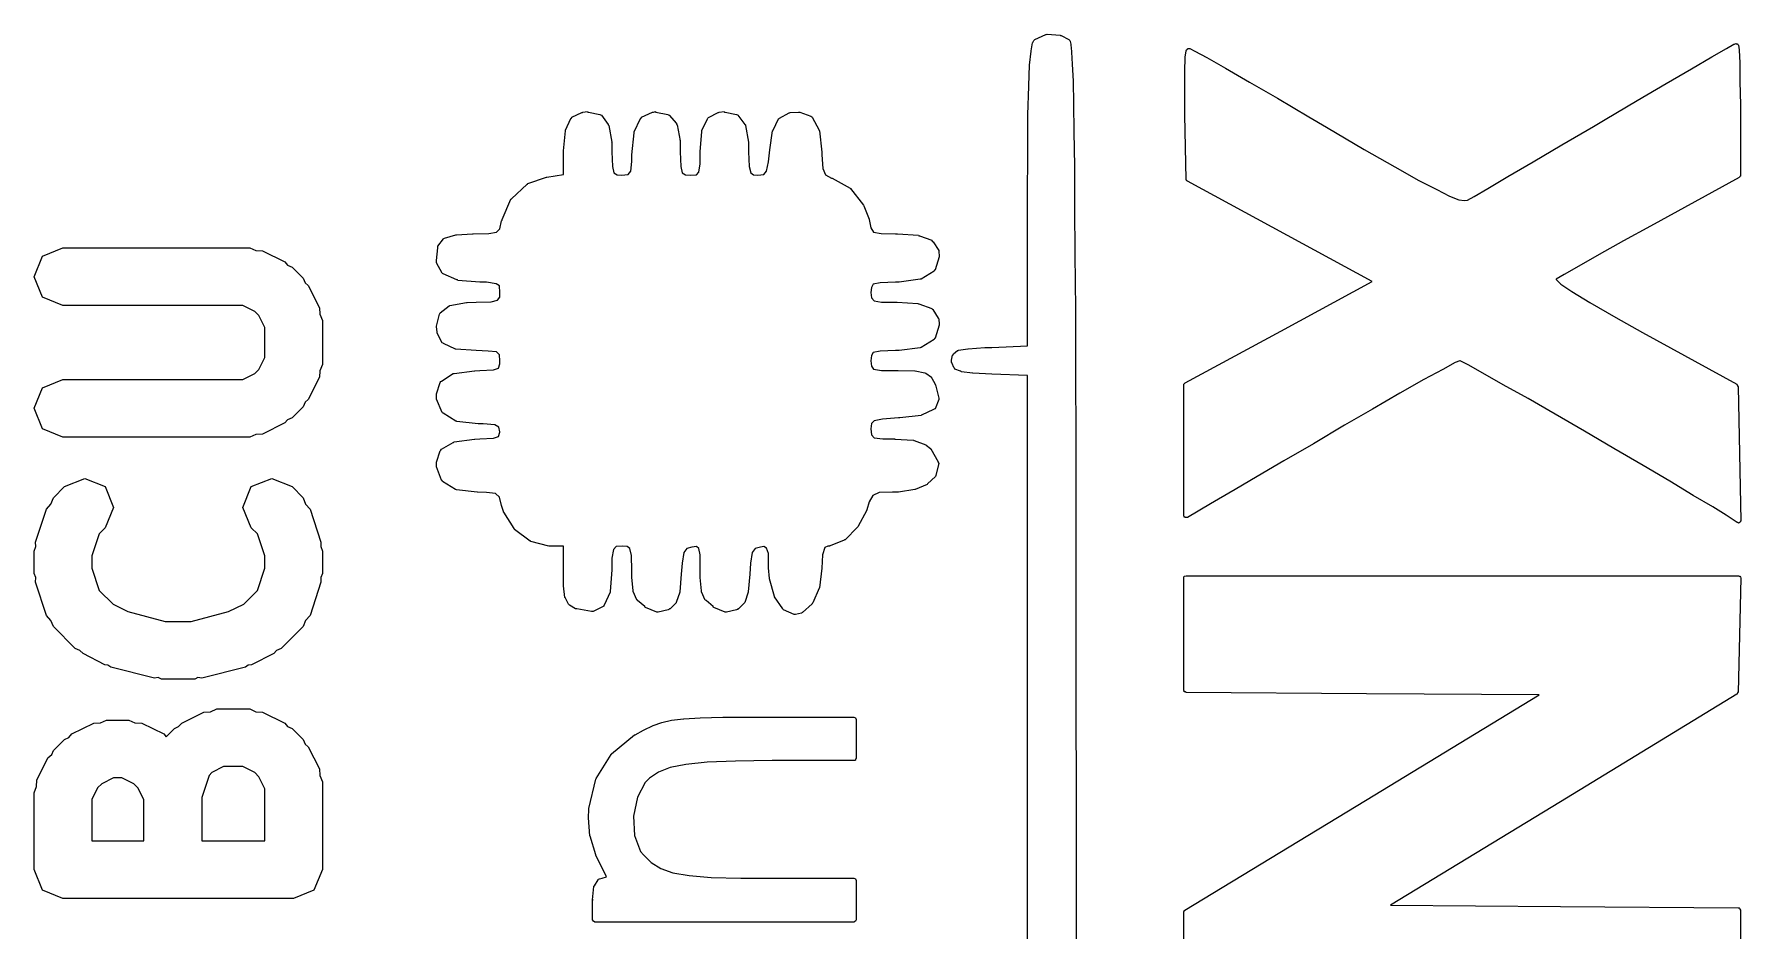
# Model space of a CAD drawing. Extents: x 111.8 to 136.4, y -131 to -94.3.
# Drawn here: x 115.034 to 118.732, y -108.725 to -106.781 of the extents above; entities that cross this region are included whole.
import ezdxf

# ---------------------------------------------------------------- set-up
doc = ezdxf.new("R2010")
doc.units = 0
doc.layers.add('BLACK', color=7, linetype='CONTINUOUS')

msp = doc.modelspace()

# ---------------------------------------------------------------- linework, layer by layer
at = {"layer": 'BLACK', "linetype": 'CONTINUOUS'}
for p, q in [((117.198, -106.799), (117.2, -106.795)), ((117.2, -106.795), (117.201, -106.794)), ((117.201, -106.794), (117.202, -106.793)), ((117.202, -106.793), (117.226, -106.782)), ((117.226, -106.782), (117.227, -106.782)), ((117.227, -106.782), (117.229, -106.781)), ((117.229, -106.781), (117.257, -106.783)), ((117.257, -106.783), (117.258, -106.784)), ((117.258, -106.784), (117.259, -106.784)), ((117.259, -106.784), (117.276, -106.793)), ((117.276, -106.793), (117.276, -106.793)), ((117.276, -106.793), (117.276, -106.793)), ((117.276, -106.793), (117.278, -106.795)), ((117.278, -106.795), (117.279, -106.796)), ((117.279, -106.796), (117.279, -106.796)), ((117.279, -106.796), (117.279, -106.797)), ((117.279, -106.797), (117.28, -106.803)), ((117.191, -106.848), (117.194, -106.818)), ((117.194, -106.817), (117.197, -106.8)), ((117.194, -106.818), (117.194, -106.817)), ((117.194, -106.817), (117.194, -106.817)), ((117.197, -106.8), (117.198, -106.8)), ((117.198, -106.8), (117.198, -106.799)), ((117.28, -106.803), (117.28, -106.803)), ((117.28, -106.803), (117.28, -106.804)), ((117.28, -106.804), (117.282, -106.819)), ((117.282, -106.819), (117.282, -106.819)), ((117.282, -106.819), (117.282, -106.82)), ((117.282, -106.82), (117.283, -106.846)), ((117.527, -106.862), (117.528, -106.831)), ((117.528, -106.831), (117.53, -106.817)), ((117.528, -106.831), (117.528, -106.831)), ((117.528, -106.831), (117.528, -106.831)), ((117.53, -106.817), (117.531, -106.815)), ((117.531, -106.815), (117.532, -106.814)), ((117.531, -106.815), (117.531, -106.815)), ((117.531, -106.815), (117.531, -106.815)), ((117.532, -106.814), (117.533, -106.813)), ((117.532, -106.814), (117.532, -106.814)), ((117.533, -106.813), (117.534, -106.813)), ((117.534, -106.813), (117.534, -106.812)), ((117.534, -106.812), (117.535, -106.812)), ((117.535, -106.812), (117.536, -106.812)), ((117.536, -106.812), (117.537, -106.812)), ((117.537, -106.812), (117.538, -106.812)), ((117.538, -106.812), (117.549, -106.818)), ((117.549, -106.818), (117.549, -106.818)), ((117.549, -106.818), (117.549, -106.818)), ((117.549, -106.818), (117.575, -106.832)), ((117.575, -106.832), (117.575, -106.832)), ((117.575, -106.832), (117.575, -106.832)), ((117.575, -106.832), (117.615, -106.855)), ((118.625, -106.856), (118.669, -106.83)), ((118.669, -106.83), (118.701, -106.812)), ((118.669, -106.83), (118.669, -106.83)), ((118.669, -106.83), (118.669, -106.83)), ((118.701, -106.812), (118.717, -106.803)), ((118.701, -106.812), (118.701, -106.812)), ((118.701, -106.812), (118.701, -106.812)), ((118.717, -106.803), (118.718, -106.803)), ((118.718, -106.803), (118.72, -106.802)), ((118.718, -106.803), (118.718, -106.803)), ((118.72, -106.802), (118.721, -106.801)), ((118.72, -106.802), (118.72, -106.802)), ((118.721, -106.801), (118.722, -106.802)), ((118.722, -106.802), (118.723, -106.802)), ((118.723, -106.802), (118.724, -106.802)), ((118.724, -106.802), (118.725, -106.802)), ((118.725, -106.802), (118.725, -106.803)), ((118.725, -106.803), (118.726, -106.804)), ((118.726, -106.804), (118.726, -106.805)), ((118.726, -106.805), (118.727, -106.805)), ((118.727, -106.805), (118.728, -106.815)), ((118.728, -106.815), (118.728, -106.816)), ((118.728, -106.816), (118.728, -106.816)), ((118.728, -106.816), (118.73, -106.843)), ((117.189, -106.893), (117.191, -106.848)), ((117.191, -106.848), (117.191, -106.848)), ((117.191, -106.848), (117.191, -106.848)), ((117.283, -106.846), (117.283, -106.846)), ((117.283, -106.846), (117.283, -106.846)), ((117.283, -106.846), (117.285, -106.883)), ((117.527, -106.905), (117.527, -106.862)), ((117.527, -106.862), (117.527, -106.862)), ((117.527, -106.862), (117.527, -106.862)), ((117.615, -106.855), (117.615, -106.855)), ((117.615, -106.855), (117.615, -106.855)), ((117.615, -106.855), (117.667, -106.885)), ((118.57, -106.888), (118.625, -106.856)), ((118.625, -106.856), (118.625, -106.856)), ((118.625, -106.856), (118.625, -106.856)), ((118.73, -106.843), (118.73, -106.843)), ((118.73, -106.843), (118.73, -106.843)), ((118.73, -106.843), (118.73, -106.884)), ((117.187, -106.956), (117.189, -106.894)), ((117.189, -106.894), (117.189, -106.893)), ((117.189, -106.894), (117.189, -106.894)), ((117.285, -106.883), (117.285, -106.883)), ((117.285, -106.883), (117.285, -106.883)), ((117.285, -106.883), (117.286, -106.932)), ((117.527, -106.956), (117.527, -106.905)), ((117.527, -106.905), (117.527, -106.905)), ((117.527, -106.905), (117.527, -106.905)), ((117.667, -106.885), (117.667, -106.885)), ((117.667, -106.885), (117.667, -106.885)), ((117.667, -106.885), (117.728, -106.92)), ((118.507, -106.925), (118.57, -106.888)), ((118.57, -106.888), (118.57, -106.888)), ((118.57, -106.888), (118.57, -106.888)), ((118.73, -106.884), (118.73, -106.884)), ((118.73, -106.884), (118.73, -106.884)), ((118.73, -106.884), (118.731, -106.934)), ((117.286, -106.932), (117.286, -106.932)), ((117.286, -106.932), (117.286, -106.932)), ((117.286, -106.932), (117.287, -106.993)), ((117.728, -106.92), (117.728, -106.92)), ((117.728, -106.92), (117.728, -106.92)), ((117.728, -106.92), (117.796, -106.96)), ((118.438, -106.966), (118.507, -106.925)), ((118.507, -106.925), (118.507, -106.925)), ((118.507, -106.925), (118.507, -106.925)), ((118.731, -106.934), (118.731, -106.934)), ((118.731, -106.934), (118.731, -106.934)), ((118.731, -106.934), (118.731, -106.947)), ((116.185, -106.989), (116.197, -106.964)), ((116.197, -106.964), (116.198, -106.963)), ((116.198, -106.963), (116.199, -106.961)), ((116.199, -106.961), (116.221, -106.951)), ((116.221, -106.951), (116.222, -106.951)), ((116.222, -106.951), (116.223, -106.95)), ((116.223, -106.95), (116.233, -106.949)), ((116.233, -106.949), (116.234, -106.95)), ((116.234, -106.95), (116.235, -106.95)), ((116.235, -106.95), (116.26, -106.955)), ((116.26, -106.955), (116.261, -106.956)), ((116.261, -106.956), (116.263, -106.957)), ((116.263, -106.957), (116.278, -106.977)), ((116.278, -106.977), (116.278, -106.978)), ((116.278, -106.978), (116.279, -106.979)), ((116.279, -106.979), (116.286, -107.015)), ((116.334, -106.993), (116.348, -106.964)), ((116.348, -106.964), (116.349, -106.963)), ((116.349, -106.963), (116.35, -106.961)), ((116.35, -106.961), (116.374, -106.95)), ((116.374, -106.95), (116.375, -106.95)), ((116.375, -106.95), (116.376, -106.95)), ((116.376, -106.95), (116.38, -106.949)), ((116.38, -106.949), (116.38, -106.95)), ((116.38, -106.95), (116.381, -106.95)), ((116.381, -106.95), (116.407, -106.955)), ((116.407, -106.955), (116.408, -106.956)), ((116.408, -106.956), (116.41, -106.957)), ((116.41, -106.957), (116.426, -106.975)), ((116.426, -106.975), (116.426, -106.977)), ((116.426, -106.977), (116.427, -106.978)), ((116.427, -106.978), (116.434, -107.012)), ((116.481, -106.99), (116.493, -106.965)), ((116.493, -106.965), (116.494, -106.963)), ((116.494, -106.963), (116.495, -106.962)), ((116.495, -106.962), (116.516, -106.951)), ((116.516, -106.951), (116.517, -106.951)), ((116.517, -106.951), (116.518, -106.95)), ((116.518, -106.95), (116.529, -106.949)), ((116.529, -106.949), (116.53, -106.95)), ((116.53, -106.95), (116.531, -106.95)), ((116.531, -106.95), (116.556, -106.955)), ((116.556, -106.955), (116.558, -106.956)), ((116.558, -106.956), (116.559, -106.957)), ((116.559, -106.957), (116.574, -106.977)), ((116.574, -106.977), (116.575, -106.978)), ((116.575, -106.978), (116.575, -106.979)), ((116.575, -106.979), (116.582, -107.015)), ((116.635, -106.989), (116.647, -106.965)), ((116.647, -106.965), (116.648, -106.964)), ((116.648, -106.964), (116.649, -106.963)), ((116.649, -106.963), (116.67, -106.952)), ((116.67, -106.952), (116.671, -106.952)), ((116.671, -106.952), (116.672, -106.951)), ((116.672, -106.951), (116.69, -106.95)), ((116.69, -106.95), (116.692, -106.95)), ((116.692, -106.95), (116.693, -106.95)), ((116.693, -106.95), (116.717, -106.959)), ((116.717, -106.959), (116.719, -106.96)), ((116.719, -106.96), (116.72, -106.961)), ((116.72, -106.961), (116.735, -106.989)), ((117.187, -107.036), (117.187, -106.956)), ((117.187, -106.956), (117.187, -106.956)), ((117.187, -106.956), (117.187, -106.956)), ((117.53, -107.096), (117.527, -106.956)), ((117.527, -106.956), (117.527, -106.956)), ((117.527, -106.956), (117.527, -106.956)), ((117.796, -106.96), (117.796, -106.96)), ((117.796, -106.96), (117.796, -106.96)), ((117.796, -106.96), (117.834, -106.983)), ((117.834, -106.983), (117.916, -107.031)), ((118.344, -107.021), (118.413, -106.981)), ((118.413, -106.981), (118.438, -106.966)), ((118.438, -106.966), (118.438, -106.966)), ((118.438, -106.966), (118.438, -106.966)), ((118.731, -106.947), (118.731, -106.947)), ((118.731, -106.947), (118.731, -106.947)), ((118.731, -106.947), (118.731, -107.087)), ((116.181, -107.034), (116.185, -106.991)), ((116.185, -106.99), (116.185, -106.989)), ((116.185, -106.991), (116.185, -106.99)), ((116.286, -107.015), (116.285, -107.015)), ((116.285, -107.015), (116.286, -107.016)), ((116.286, -107.016), (116.286, -107.036)), ((116.329, -107.043), (116.334, -106.995)), ((116.334, -106.994), (116.334, -106.993)), ((116.334, -106.995), (116.334, -106.994)), ((116.434, -107.012), (116.433, -107.013)), ((116.433, -107.013), (116.434, -107.013)), ((116.434, -107.013), (116.434, -107.036)), ((116.477, -107.036), (116.481, -106.992)), ((116.481, -106.991), (116.481, -106.99)), ((116.481, -106.992), (116.481, -106.991)), ((116.582, -107.015), (116.582, -107.015)), ((116.582, -107.015), (116.582, -107.016)), ((116.582, -107.016), (116.582, -107.036)), ((116.628, -107.032), (116.634, -106.991)), ((116.634, -106.991), (116.635, -106.99)), ((116.635, -106.99), (116.635, -106.989)), ((116.735, -106.989), (116.735, -106.99)), ((116.735, -106.99), (116.736, -106.991)), ((116.736, -106.991), (116.741, -107.037)), ((117.287, -106.993), (117.287, -106.993)), ((117.287, -106.993), (117.287, -106.993)), ((117.287, -106.993), (117.288, -107.067)), ((116.181, -107.035), (116.181, -107.034)), ((116.181, -107.034), (116.181, -107.034)), ((116.181, -107.085), (116.181, -107.035)), ((116.286, -107.036), (116.286, -107.036)), ((116.286, -107.036), (116.286, -107.036)), ((116.286, -107.036), (116.287, -107.068)), ((116.327, -107.078), (116.329, -107.057)), ((116.329, -107.044), (116.329, -107.043)), ((116.329, -107.043), (116.329, -107.043)), ((116.329, -107.057), (116.329, -107.044)), ((116.434, -107.036), (116.434, -107.036)), ((116.434, -107.036), (116.434, -107.036)), ((116.434, -107.036), (116.435, -107.068)), ((116.477, -107.062), (116.477, -107.036)), ((116.477, -107.036), (116.477, -107.036)), ((116.477, -107.036), (116.477, -107.036)), ((116.582, -107.036), (116.582, -107.036)), ((116.582, -107.036), (116.582, -107.036)), ((116.582, -107.036), (116.583, -107.068)), ((116.625, -107.058), (116.628, -107.032)), ((116.628, -107.032), (116.628, -107.032)), ((116.628, -107.032), (116.628, -107.032)), ((116.741, -107.037), (116.741, -107.038)), ((116.741, -107.038), (116.741, -107.038)), ((116.741, -107.038), (116.741, -107.043)), ((116.741, -107.043), (116.743, -107.072)), ((117.186, -107.136), (117.187, -107.036)), ((117.187, -107.036), (117.187, -107.036)), ((117.187, -107.036), (117.187, -107.036)), ((117.916, -107.031), (117.982, -107.069)), ((118.282, -107.058), (118.344, -107.021)), ((118.344, -107.021), (118.344, -107.021)), ((116.104, -107.105), (116.144, -107.091)), ((116.144, -107.091), (116.144, -107.091)), ((116.144, -107.091), (116.145, -107.091)), ((116.145, -107.091), (116.181, -107.085)), ((116.287, -107.068), (116.29, -107.082)), ((116.29, -107.082), (116.297, -107.086)), ((116.297, -107.086), (116.307, -107.087)), ((116.307, -107.087), (116.321, -107.085)), ((116.321, -107.085), (116.327, -107.078)), ((116.435, -107.068), (116.438, -107.082)), ((116.438, -107.082), (116.445, -107.086)), ((116.445, -107.086), (116.456, -107.087)), ((116.456, -107.087), (116.469, -107.086)), ((116.469, -107.086), (116.474, -107.08)), ((116.474, -107.08), (116.477, -107.062)), ((116.583, -107.068), (116.587, -107.082)), ((116.587, -107.082), (116.593, -107.086)), ((116.593, -107.086), (116.602, -107.087)), ((116.602, -107.087), (116.615, -107.085)), ((116.615, -107.085), (116.621, -107.078)), ((116.621, -107.078), (116.625, -107.058)), ((116.743, -107.072), (116.749, -107.086)), ((116.749, -107.086), (116.762, -107.093)), ((116.762, -107.093), (116.762, -107.093)), ((116.762, -107.093), (116.763, -107.093)), ((116.763, -107.093), (116.802, -107.115)), ((117.288, -107.067), (117.288, -107.067)), ((117.288, -107.067), (117.288, -107.067)), ((117.288, -107.067), (117.288, -107.156)), ((117.982, -107.069), (118.034, -107.098)), ((118.184, -107.116), (118.227, -107.09)), ((118.227, -107.09), (118.282, -107.058)), ((118.227, -107.09), (118.227, -107.09)), ((118.282, -107.058), (118.282, -107.058)), ((118.728, -107.092), (118.536, -107.197)), ((118.729, -107.091), (118.728, -107.092)), ((118.73, -107.09), (118.729, -107.091)), ((118.729, -107.091), (118.729, -107.091)), ((118.731, -107.089), (118.73, -107.09)), ((118.731, -107.087), (118.731, -107.088)), ((118.731, -107.088), (118.731, -107.089)), ((116.068, -107.138), (116.102, -107.106)), ((116.102, -107.106), (116.103, -107.106)), ((116.103, -107.106), (116.104, -107.105)), ((116.802, -107.115), (116.802, -107.116)), ((116.802, -107.116), (116.803, -107.116)), ((116.803, -107.116), (116.831, -107.152)), ((117.531, -107.097), (117.53, -107.096)), ((117.531, -107.098), (117.53, -107.097)), ((117.53, -107.097), (117.531, -107.097)), ((117.532, -107.099), (117.531, -107.098)), ((117.532, -107.1), (117.532, -107.099)), ((117.533, -107.1), (117.532, -107.1)), ((117.933, -107.317), (117.533, -107.1)), ((118.034, -107.098), (118.073, -107.118)), ((118.073, -107.118), (118.101, -107.132)), ((118.154, -107.133), (118.184, -107.116)), ((116.048, -107.183), (116.067, -107.139)), ((116.067, -107.139), (116.068, -107.138)), ((116.067, -107.139), (116.067, -107.139)), ((116.831, -107.152), (116.832, -107.153)), ((116.832, -107.153), (116.832, -107.153)), ((116.832, -107.153), (116.843, -107.182)), ((117.186, -107.457), (117.186, -107.136)), ((117.186, -107.136), (117.186, -107.136)), ((117.186, -107.136), (117.186, -107.136)), ((117.288, -107.156), (117.288, -107.156)), ((117.288, -107.156), (117.288, -107.156)), ((117.288, -107.156), (117.289, -107.259)), ((118.101, -107.132), (118.121, -107.14)), ((118.121, -107.14), (118.133, -107.142)), ((118.133, -107.142), (118.14, -107.141)), ((118.14, -107.141), (118.154, -107.133)), ((118.14, -107.141), (118.14, -107.141)), ((116.036, -107.21), (116.043, -107.203)), ((116.043, -107.203), (116.047, -107.186)), ((116.047, -107.186), (116.048, -107.184)), ((116.048, -107.184), (116.048, -107.183)), ((116.048, -107.184), (116.048, -107.184)), ((116.843, -107.182), (116.843, -107.182)), ((116.843, -107.182), (116.843, -107.183)), ((116.843, -107.183), (116.847, -107.201)), ((116.847, -107.201), (116.853, -107.21)), ((118.536, -107.197), (118.478, -107.229)), ((115.909, -107.241), (115.921, -107.225)), ((115.909, -107.243), (115.909, -107.241)), ((115.921, -107.225), (115.922, -107.224)), ((115.922, -107.224), (115.923, -107.223)), ((115.923, -107.223), (115.948, -107.216)), ((115.948, -107.216), (115.948, -107.216)), ((115.948, -107.216), (115.949, -107.216)), ((115.949, -107.216), (115.984, -107.214)), ((115.984, -107.214), (115.984, -107.214)), ((115.984, -107.214), (115.985, -107.214)), ((115.985, -107.214), (116.019, -107.213)), ((116.019, -107.213), (116.036, -107.21)), ((116.853, -107.21), (116.869, -107.213)), ((116.869, -107.213), (116.9, -107.214)), ((116.9, -107.214), (116.905, -107.214)), ((116.905, -107.214), (116.905, -107.214)), ((116.905, -107.214), (116.905, -107.214)), ((116.905, -107.214), (116.95, -107.217)), ((116.95, -107.217), (116.951, -107.218)), ((116.951, -107.218), (116.952, -107.218)), ((116.952, -107.218), (116.979, -107.228)), ((116.979, -107.228), (116.98, -107.23)), ((116.98, -107.23), (116.982, -107.231)), ((116.982, -107.231), (116.994, -107.25)), ((118.478, -107.229), (118.425, -107.259)), ((118.478, -107.229), (118.478, -107.229)), ((115.034, -107.307), (115.052, -107.262)), ((115.052, -107.262), (115.096, -107.244)), ((115.096, -107.244), (115.501, -107.244)), ((115.501, -107.244), (115.514, -107.25)), ((115.514, -107.25), (115.529, -107.251)), ((115.529, -107.251), (115.577, -107.275)), ((115.577, -107.275), (115.583, -107.282)), ((115.906, -107.272), (115.909, -107.244)), ((115.906, -107.273), (115.906, -107.272)), ((115.906, -107.272), (115.906, -107.272)), ((115.906, -107.275), (115.906, -107.273)), ((115.906, -107.276), (115.906, -107.275)), ((115.906, -107.277), (115.906, -107.276)), ((115.918, -107.299), (115.906, -107.277)), ((115.909, -107.244), (115.909, -107.243)), ((116.995, -107.264), (116.986, -107.292)), ((116.994, -107.25), (116.994, -107.251)), ((116.994, -107.251), (116.994, -107.252)), ((116.994, -107.252), (116.995, -107.262)), ((116.995, -107.262), (116.995, -107.263)), ((116.995, -107.263), (116.995, -107.264)), ((117.289, -107.259), (117.289, -107.259)), ((117.289, -107.259), (117.289, -107.259)), ((117.289, -107.259), (117.29, -107.377)), ((118.425, -107.259), (118.381, -107.284)), ((118.425, -107.259), (118.425, -107.259)), ((115.052, -107.351), (115.034, -107.307)), ((115.583, -107.282), (115.593, -107.286)), ((115.593, -107.286), (115.617, -107.31)), ((115.617, -107.31), (115.621, -107.32)), ((115.919, -107.3), (115.918, -107.299)), ((115.92, -107.301), (115.919, -107.3)), ((115.95, -107.314), (115.92, -107.301)), ((115.951, -107.314), (115.95, -107.314)), ((115.952, -107.315), (115.951, -107.314)), ((116, -107.319), (115.952, -107.315)), ((116.954, -107.312), (116.908, -107.319)), ((116.955, -107.312), (116.954, -107.312)), ((116.956, -107.312), (116.955, -107.312)), ((116.984, -107.295), (116.956, -107.312)), ((116.985, -107.293), (116.984, -107.295)), ((116.986, -107.292), (116.985, -107.293)), ((118.349, -107.302), (118.332, -107.312)), ((118.332, -107.312), (118.332, -107.313)), ((118.332, -107.313), (118.342, -107.323)), ((118.381, -107.284), (118.349, -107.302)), ((118.381, -107.284), (118.381, -107.284)), ((115.096, -107.369), (115.052, -107.351)), ((115.621, -107.32), (115.628, -107.326)), ((115.628, -107.326), (115.652, -107.374)), ((116.014, -107.319), (116, -107.319)), ((116, -107.319), (116, -107.319)), ((116, -107.319), (116, -107.319)), ((116.035, -107.322), (116.014, -107.319)), ((116.042, -107.327), (116.035, -107.322)), ((116.038, -107.358), (116.043, -107.351)), ((116.043, -107.341), (116.042, -107.327)), ((116.043, -107.351), (116.043, -107.341)), ((116.848, -107.33), (116.847, -107.341)), ((116.847, -107.341), (116.848, -107.353)), ((116.852, -107.323), (116.848, -107.33)), ((116.867, -107.32), (116.852, -107.323)), ((116.9, -107.319), (116.867, -107.32)), ((116.908, -107.319), (116.9, -107.319)), ((116.908, -107.319), (116.908, -107.319)), ((116.908, -107.319), (116.908, -107.319)), ((117.735, -107.425), (117.933, -107.317)), ((118.342, -107.323), (118.366, -107.339)), ((118.366, -107.339), (118.405, -107.363)), ((115.486, -107.369), (115.096, -107.369)), ((115.512, -107.382), (115.486, -107.369)), ((115.521, -107.391), (115.512, -107.382)), ((115.652, -107.374), (115.653, -107.388)), ((115.653, -107.388), (115.659, -107.402)), ((115.906, -107.414), (115.912, -107.388)), ((115.912, -107.388), (115.913, -107.387)), ((115.913, -107.387), (115.914, -107.385)), ((115.914, -107.385), (115.933, -107.37)), ((115.933, -107.37), (115.934, -107.37)), ((115.934, -107.37), (115.935, -107.369)), ((115.935, -107.369), (115.971, -107.363)), ((115.971, -107.363), (115.972, -107.363)), ((115.972, -107.363), (115.992, -107.362)), ((115.972, -107.363), (115.972, -107.363)), ((115.992, -107.362), (116.024, -107.361)), ((115.992, -107.362), (115.992, -107.362)), ((115.992, -107.362), (115.992, -107.362)), ((116.024, -107.361), (116.038, -107.358)), ((116.848, -107.353), (116.854, -107.359)), ((116.854, -107.359), (116.87, -107.362)), ((116.87, -107.362), (116.904, -107.362)), ((116.904, -107.362), (116.904, -107.362)), ((116.904, -107.362), (116.904, -107.362)), ((116.904, -107.362), (116.949, -107.365)), ((116.949, -107.365), (116.95, -107.366)), ((116.95, -107.366), (116.951, -107.366)), ((116.951, -107.366), (116.979, -107.376)), ((116.979, -107.376), (116.98, -107.377)), ((116.98, -107.377), (116.981, -107.378)), ((116.981, -107.378), (116.993, -107.397)), ((117.29, -107.377), (117.29, -107.377)), ((117.29, -107.377), (117.29, -107.377)), ((117.29, -107.377), (117.29, -107.511)), ((118.405, -107.363), (118.461, -107.395)), ((115.534, -107.417), (115.521, -107.391)), ((115.534, -107.482), (115.534, -107.417)), ((115.659, -107.402), (115.659, -107.497)), ((115.906, -107.415), (115.906, -107.414)), ((115.906, -107.414), (115.906, -107.414)), ((115.907, -107.427), (115.906, -107.415)), ((116.995, -107.412), (116.986, -107.44)), ((116.993, -107.397), (116.994, -107.398)), ((116.994, -107.398), (116.994, -107.399)), ((116.994, -107.399), (116.995, -107.41)), ((116.995, -107.41), (116.995, -107.411)), ((116.995, -107.411), (116.995, -107.412)), ((117.528, -107.537), (117.735, -107.425)), ((118.461, -107.395), (118.519, -107.428)), ((115.907, -107.428), (115.907, -107.427)), ((115.907, -107.429), (115.907, -107.428)), ((115.918, -107.45), (115.907, -107.429)), ((115.92, -107.451), (115.918, -107.45)), ((115.921, -107.452), (115.92, -107.451)), ((115.947, -107.464), (115.921, -107.452)), ((116.954, -107.461), (116.908, -107.467)), ((116.955, -107.46), (116.954, -107.461)), ((116.956, -107.46), (116.955, -107.46)), ((116.984, -107.443), (116.956, -107.46)), ((116.985, -107.441), (116.984, -107.443)), ((116.986, -107.44), (116.985, -107.441)), ((117.037, -107.466), (117.057, -107.463)), ((117.057, -107.463), (117.058, -107.463)), ((117.058, -107.463), (117.094, -107.46)), ((117.058, -107.463), (117.058, -107.463)), ((117.094, -107.46), (117.094, -107.46)), ((117.094, -107.46), (117.094, -107.46)), ((117.094, -107.46), (117.109, -107.46)), ((117.109, -107.46), (117.186, -107.457)), ((117.109, -107.46), (117.109, -107.46)), ((117.109, -107.46), (117.109, -107.46)), ((118.519, -107.428), (118.519, -107.428)), ((118.519, -107.428), (118.723, -107.54)), ((115.521, -107.508), (115.534, -107.482)), ((115.659, -107.497), (115.653, -107.511)), ((115.948, -107.464), (115.947, -107.464)), ((115.992, -107.467), (115.948, -107.464)), ((115.948, -107.464), (115.948, -107.464)), ((116.018, -107.468), (115.992, -107.467)), ((115.992, -107.467), (115.992, -107.467)), ((115.992, -107.467), (115.992, -107.467)), ((116.036, -107.47), (116.018, -107.468)), ((116.042, -107.476), (116.036, -107.47)), ((116.04, -107.505), (116.043, -107.496)), ((116.043, -107.489), (116.042, -107.476)), ((116.043, -107.496), (116.043, -107.489)), ((116.848, -107.478), (116.847, -107.489)), ((116.847, -107.489), (116.848, -107.501)), ((116.852, -107.471), (116.848, -107.478)), ((116.867, -107.468), (116.852, -107.471)), ((116.9, -107.467), (116.867, -107.468)), ((116.908, -107.467), (116.9, -107.467)), ((116.908, -107.467), (116.908, -107.467)), ((116.908, -107.467), (116.908, -107.467)), ((117.022, -107.488), (117.024, -107.477)), ((117.022, -107.489), (117.022, -107.488)), ((117.022, -107.493), (117.022, -107.489)), ((117.022, -107.489), (117.022, -107.489)), ((117.023, -107.494), (117.022, -107.493)), ((117.023, -107.495), (117.023, -107.494)), ((117.027, -107.504), (117.023, -107.495)), ((117.024, -107.477), (117.025, -107.476)), ((117.025, -107.476), (117.026, -107.474)), ((117.026, -107.474), (117.035, -107.467)), ((117.035, -107.467), (117.036, -107.467)), ((117.036, -107.467), (117.037, -107.466)), ((118.113, -107.493), (118.086, -107.508)), ((118.123, -107.489), (118.113, -107.493)), ((118.124, -107.489), (118.123, -107.489)), ((118.141, -107.498), (118.124, -107.489)), ((118.173, -107.516), (118.141, -107.498)), ((115.052, -107.548), (115.096, -107.53)), ((115.096, -107.53), (115.486, -107.53)), ((115.486, -107.53), (115.512, -107.517)), ((115.512, -107.517), (115.521, -107.508)), ((115.652, -107.525), (115.628, -107.573)), ((115.653, -107.511), (115.652, -107.525)), ((115.906, -107.561), (115.914, -107.536)), ((115.914, -107.536), (115.915, -107.534)), ((115.915, -107.534), (115.917, -107.533)), ((115.917, -107.533), (115.942, -107.517)), ((115.942, -107.517), (115.943, -107.517)), ((115.943, -107.517), (115.944, -107.517)), ((115.944, -107.517), (115.988, -107.511)), ((115.988, -107.511), (115.988, -107.511)), ((115.988, -107.511), (115.989, -107.511)), ((115.989, -107.511), (116, -107.51)), ((116, -107.51), (116.029, -107.509)), ((116.029, -107.509), (116.04, -107.505)), ((116.848, -107.501), (116.853, -107.507)), ((116.853, -107.507), (116.87, -107.51)), ((116.87, -107.51), (116.903, -107.51)), ((116.903, -107.51), (116.906, -107.51)), ((116.906, -107.51), (116.906, -107.51)), ((116.906, -107.51), (116.906, -107.51)), ((116.906, -107.51), (116.942, -107.511)), ((116.942, -107.511), (116.942, -107.511)), ((116.942, -107.511), (116.943, -107.511)), ((116.943, -107.511), (116.964, -107.515)), ((116.964, -107.515), (116.965, -107.516)), ((116.965, -107.516), (116.966, -107.516)), ((116.966, -107.516), (116.978, -107.525)), ((116.978, -107.525), (116.978, -107.526)), ((116.978, -107.526), (116.979, -107.527)), ((116.979, -107.527), (116.986, -107.54)), ((117.028, -107.505), (117.027, -107.504)), ((117.029, -107.507), (117.028, -107.505)), ((117.041, -107.512), (117.029, -107.507)), ((117.042, -107.512), (117.041, -107.512)), ((117.043, -107.513), (117.042, -107.512)), ((117.067, -107.516), (117.043, -107.513)), ((117.068, -107.516), (117.067, -107.516)), ((117.067, -107.516), (117.067, -107.516)), ((117.109, -107.518), (117.068, -107.516)), ((117.186, -107.521), (117.109, -107.518)), ((117.109, -107.518), (117.109, -107.518)), ((117.109, -107.518), (117.109, -107.518)), ((117.186, -109.323), (117.186, -107.521)), ((117.29, -107.511), (117.29, -107.511)), ((117.29, -107.511), (117.29, -107.511)), ((117.29, -107.511), (117.291, -107.661)), ((117.527, -107.538), (117.528, -107.537)), ((118.045, -107.53), (117.993, -107.559)), ((118.086, -107.508), (118.045, -107.53)), ((118.217, -107.541), (118.173, -107.516)), ((115.034, -107.592), (115.052, -107.548)), ((115.628, -107.573), (115.621, -107.579)), ((115.906, -107.562), (115.906, -107.561)), ((115.906, -107.563), (115.906, -107.562)), ((115.906, -107.571), (115.906, -107.563)), ((115.906, -107.572), (115.906, -107.571)), ((115.906, -107.571), (115.906, -107.571)), ((115.918, -107.601), (115.906, -107.572)), ((116.986, -107.54), (116.986, -107.541)), ((116.986, -107.541), (116.987, -107.541)), ((116.994, -107.573), (116.986, -107.593)), ((116.987, -107.541), (116.994, -107.57)), ((116.994, -107.57), (116.994, -107.571)), ((116.994, -107.571), (116.994, -107.573)), ((117.525, -107.54), (117.526, -107.539)), ((117.525, -107.541), (117.525, -107.54)), ((117.525, -107.542), (117.525, -107.541)), ((117.525, -107.683), (117.525, -107.542)), ((117.526, -107.539), (117.527, -107.538)), ((117.527, -107.538), (117.527, -107.538)), ((117.993, -107.559), (117.934, -107.594)), ((118.271, -107.571), (118.217, -107.541)), ((118.217, -107.541), (118.217, -107.541)), ((118.33, -107.605), (118.271, -107.571)), ((118.271, -107.571), (118.271, -107.571)), ((118.723, -107.54), (118.723, -107.541)), ((118.723, -107.541), (118.724, -107.541)), ((118.724, -107.541), (118.725, -107.542)), ((118.725, -107.542), (118.725, -107.543)), ((118.725, -107.543), (118.725, -107.544)), ((118.725, -107.544), (118.726, -107.545)), ((118.726, -107.545), (118.729, -107.69)), ((115.052, -107.637), (115.034, -107.592)), ((115.617, -107.589), (115.593, -107.613)), ((115.621, -107.579), (115.617, -107.589)), ((115.919, -107.602), (115.918, -107.601)), ((115.92, -107.603), (115.919, -107.602)), ((115.948, -107.62), (115.92, -107.603)), ((116.956, -107.608), (116.91, -107.613)), ((116.957, -107.607), (116.956, -107.607)), ((116.956, -107.607), (116.956, -107.608)), ((116.983, -107.595), (116.957, -107.607)), ((116.984, -107.594), (116.983, -107.595)), ((116.986, -107.593), (116.984, -107.594)), ((117.934, -107.594), (117.873, -107.629)), ((118.393, -107.642), (118.33, -107.605)), ((118.33, -107.605), (118.33, -107.605)), ((115.096, -107.655), (115.052, -107.637)), ((115.529, -107.648), (115.514, -107.649)), ((115.577, -107.624), (115.529, -107.648)), ((115.583, -107.617), (115.577, -107.624)), ((115.593, -107.613), (115.583, -107.617)), ((115.949, -107.62), (115.948, -107.62)), ((115.95, -107.621), (115.949, -107.62)), ((115.996, -107.626), (115.95, -107.621)), ((116.007, -107.626), (115.996, -107.626)), ((115.996, -107.626), (115.996, -107.626)), ((115.996, -107.626), (115.996, -107.626)), ((116.032, -107.628), (116.007, -107.626)), ((116.041, -107.633), (116.032, -107.628)), ((116.04, -107.653), (116.043, -107.644)), ((116.043, -107.643), (116.041, -107.633)), ((116.043, -107.644), (116.043, -107.643)), ((116.848, -107.625), (116.847, -107.637)), ((116.847, -107.637), (116.848, -107.65)), ((116.854, -107.619), (116.848, -107.625)), ((116.872, -107.616), (116.854, -107.619)), ((116.907, -107.613), (116.872, -107.616)), ((116.91, -107.613), (116.907, -107.613)), ((116.91, -107.613), (116.91, -107.613)), ((116.91, -107.613), (116.91, -107.613)), ((117.873, -107.629), (117.806, -107.669)), ((118.457, -107.679), (118.393, -107.642)), ((118.393, -107.642), (118.393, -107.642)), ((115.501, -107.655), (115.096, -107.655)), ((115.514, -107.649), (115.501, -107.655)), ((115.906, -107.709), (115.914, -107.684)), ((115.914, -107.684), (115.915, -107.683)), ((115.915, -107.683), (115.917, -107.681)), ((115.917, -107.681), (115.942, -107.666)), ((115.942, -107.666), (115.943, -107.666)), ((115.943, -107.666), (115.944, -107.665)), ((115.944, -107.665), (115.988, -107.659)), ((115.988, -107.659), (115.988, -107.659)), ((115.988, -107.659), (115.989, -107.659)), ((115.989, -107.659), (116, -107.658)), ((116, -107.658), (116.029, -107.657)), ((116.029, -107.657), (116.04, -107.653)), ((116.848, -107.65), (116.854, -107.656)), ((116.854, -107.656), (116.873, -107.658)), ((116.873, -107.658), (116.899, -107.658)), ((116.899, -107.658), (116.899, -107.659)), ((116.899, -107.659), (116.899, -107.659)), ((116.899, -107.659), (116.939, -107.661)), ((116.939, -107.661), (116.94, -107.662)), ((116.94, -107.662), (116.941, -107.662)), ((116.941, -107.662), (116.966, -107.671)), ((116.966, -107.671), (116.966, -107.671)), ((116.966, -107.671), (116.967, -107.672)), ((116.967, -107.672), (116.976, -107.679)), ((116.976, -107.679), (116.976, -107.68)), ((116.976, -107.68), (116.977, -107.68)), ((116.977, -107.68), (116.993, -107.708)), ((117.291, -107.661), (117.291, -107.661)), ((117.291, -107.661), (117.291, -107.661)), ((117.291, -107.661), (117.291, -107.83)), ((117.525, -107.824), (117.525, -107.683)), ((117.806, -107.669), (117.742, -107.706)), ((117.806, -107.669), (117.806, -107.669)), ((118.52, -107.716), (118.457, -107.679)), ((118.457, -107.679), (118.457, -107.679)), ((115.906, -107.71), (115.906, -107.709)), ((115.906, -107.711), (115.906, -107.71)), ((115.906, -107.717), (115.906, -107.711)), ((115.906, -107.718), (115.906, -107.717)), ((115.906, -107.719), (115.906, -107.718)), ((115.917, -107.748), (115.906, -107.719)), ((116.994, -107.712), (116.988, -107.737)), ((116.993, -107.708), (116.993, -107.71)), ((116.993, -107.71), (116.994, -107.712)), ((117.742, -107.706), (117.684, -107.74)), ((117.742, -107.706), (117.742, -107.706)), ((117.742, -107.706), (117.742, -107.706)), ((118.578, -107.75), (118.52, -107.716)), ((118.52, -107.716), (118.52, -107.716)), ((118.729, -107.69), (118.732, -107.836)), ((115.1, -107.762), (115.144, -107.744)), ((115.144, -107.744), (115.188, -107.762)), ((115.504, -107.762), (115.549, -107.744)), ((115.549, -107.744), (115.593, -107.762)), ((115.918, -107.749), (115.917, -107.748)), ((115.919, -107.751), (115.918, -107.749)), ((115.947, -107.768), (115.919, -107.751)), ((116.969, -107.757), (116.943, -107.768)), ((116.97, -107.756), (116.969, -107.757)), ((116.969, -107.757), (116.969, -107.757)), ((116.987, -107.74), (116.97, -107.756)), ((116.988, -107.738), (116.987, -107.74)), ((116.988, -107.737), (116.988, -107.738)), ((117.684, -107.74), (117.636, -107.768)), ((117.684, -107.74), (117.684, -107.74)), ((117.684, -107.74), (117.684, -107.74)), ((118.629, -107.781), (118.578, -107.75)), ((115.07, -107.8), (115.076, -107.786)), ((115.076, -107.786), (115.1, -107.762)), ((115.188, -107.762), (115.206, -107.807)), ((115.486, -107.807), (115.504, -107.762)), ((115.593, -107.762), (115.617, -107.786)), ((115.617, -107.786), (115.622, -107.8)), ((115.948, -107.768), (115.947, -107.768)), ((115.949, -107.769), (115.948, -107.768)), ((115.994, -107.774), (115.949, -107.769)), ((115.995, -107.774), (115.994, -107.774)), ((116.014, -107.775), (115.995, -107.774)), ((115.995, -107.774), (115.995, -107.774)), ((116.034, -107.777), (116.014, -107.775)), ((116.042, -107.785), (116.034, -107.777)), ((116.047, -107.803), (116.042, -107.785)), ((116.843, -107.795), (116.838, -107.812)), ((116.851, -107.781), (116.843, -107.795)), ((116.865, -107.775), (116.851, -107.781)), ((116.894, -107.774), (116.865, -107.775)), ((116.895, -107.774), (116.894, -107.774)), ((116.894, -107.774), (116.894, -107.774)), ((116.907, -107.774), (116.895, -107.774)), ((116.942, -107.768), (116.907, -107.774)), ((116.907, -107.774), (116.907, -107.774)), ((116.907, -107.774), (116.907, -107.774)), ((116.943, -107.768), (116.942, -107.768)), ((116.943, -107.768), (116.943, -107.768)), ((117.6, -107.789), (117.583, -107.799)), ((117.636, -107.768), (117.6, -107.789)), ((117.6, -107.789), (117.6, -107.789)), ((117.6, -107.789), (117.6, -107.789)), ((117.636, -107.768), (117.636, -107.768)), ((117.636, -107.768), (117.636, -107.768)), ((118.671, -107.806), (118.629, -107.781)), ((115.037, -107.882), (115.061, -107.811)), ((115.061, -107.811), (115.07, -107.8)), ((115.206, -107.807), (115.188, -107.851)), ((115.504, -107.851), (115.486, -107.807)), ((115.622, -107.8), (115.632, -107.811)), ((115.632, -107.811), (115.655, -107.882)), ((116.051, -107.816), (116.047, -107.803)), ((116.047, -107.803), (116.047, -107.803)), ((116.047, -107.803), (116.047, -107.803)), ((116.051, -107.817), (116.051, -107.816)), ((116.052, -107.817), (116.051, -107.817)), ((116.074, -107.853), (116.052, -107.817)), ((116.838, -107.813), (116.819, -107.849)), ((116.838, -107.812), (116.838, -107.812)), ((116.838, -107.812), (116.838, -107.813)), ((117.291, -107.83), (117.291, -107.83)), ((117.291, -107.83), (117.291, -107.83)), ((117.291, -107.83), (117.291, -108.016)), ((117.525, -107.825), (117.525, -107.824)), ((117.526, -107.827), (117.525, -107.825)), ((117.526, -107.828), (117.526, -107.827)), ((117.526, -107.827), (117.526, -107.827)), ((117.528, -107.828), (117.526, -107.828)), ((117.529, -107.829), (117.528, -107.828)), ((117.53, -107.829), (117.529, -107.829)), ((117.529, -107.829), (117.529, -107.829)), ((117.531, -107.829), (117.53, -107.829)), ((117.533, -107.829), (117.531, -107.829)), ((117.583, -107.799), (117.533, -107.829)), ((117.583, -107.799), (117.583, -107.799)), ((117.583, -107.799), (117.583, -107.799)), ((118.7, -107.824), (118.671, -107.806)), ((118.724, -107.84), (118.7, -107.824)), ((115.175, -107.864), (115.159, -107.912)), ((115.188, -107.851), (115.175, -107.864)), ((115.518, -107.864), (115.504, -107.851)), ((115.534, -107.912), (115.518, -107.864)), ((116.075, -107.854), (116.074, -107.853)), ((116.075, -107.855), (116.075, -107.854)), ((116.109, -107.88), (116.075, -107.855)), ((116.818, -107.85), (116.791, -107.877)), ((116.819, -107.849), (116.818, -107.85)), ((116.819, -107.849), (116.819, -107.849)), ((118.725, -107.84), (118.724, -107.84)), ((118.727, -107.841), (118.725, -107.84)), ((118.728, -107.841), (118.727, -107.84)), ((118.727, -107.84), (118.727, -107.841)), ((118.729, -107.84), (118.728, -107.841)), ((118.73, -107.839), (118.729, -107.84)), ((118.731, -107.838), (118.73, -107.839)), ((118.73, -107.839), (118.73, -107.839)), ((118.732, -107.836), (118.731, -107.837)), ((118.731, -107.837), (118.731, -107.838)), ((115.034, -107.902), (115.038, -107.892)), ((115.034, -107.95), (115.034, -107.902)), ((115.038, -107.892), (115.037, -107.882)), ((115.655, -107.882), (115.655, -107.892)), ((115.655, -107.892), (115.659, -107.902)), ((115.659, -107.902), (115.659, -107.95)), ((116.11, -107.88), (116.109, -107.88)), ((116.11, -107.881), (116.11, -107.88)), ((116.149, -107.891), (116.11, -107.881)), ((116.15, -107.89), (116.149, -107.891)), ((116.15, -107.891), (116.15, -107.89)), ((116.181, -107.891), (116.15, -107.891)), ((116.181, -107.95), (116.181, -107.891)), ((116.289, -107.898), (116.286, -107.917)), ((116.295, -107.892), (116.289, -107.898)), ((116.308, -107.891), (116.295, -107.892)), ((116.319, -107.892), (116.308, -107.891)), ((116.325, -107.896), (116.319, -107.892)), ((116.328, -107.911), (116.325, -107.896)), ((116.442, -107.905), (116.438, -107.928)), ((116.448, -107.896), (116.442, -107.905)), ((116.459, -107.893), (116.448, -107.896)), ((116.469, -107.892), (116.459, -107.893)), ((116.474, -107.896), (116.469, -107.892)), ((116.477, -107.91), (116.474, -107.896)), ((116.59, -107.905), (116.586, -107.928)), ((116.596, -107.896), (116.59, -107.905)), ((116.608, -107.893), (116.596, -107.896)), ((116.615, -107.892), (116.608, -107.893)), ((116.621, -107.895), (116.615, -107.892)), ((116.625, -107.907), (116.621, -107.895)), ((116.625, -107.938), (116.625, -107.907)), ((116.747, -107.894), (116.742, -107.91)), ((116.754, -107.891), (116.747, -107.894)), ((116.757, -107.891), (116.754, -107.891)), ((116.758, -107.89), (116.757, -107.891)), ((116.759, -107.89), (116.758, -107.89)), ((116.789, -107.878), (116.759, -107.89)), ((116.79, -107.877), (116.789, -107.878)), ((116.791, -107.877), (116.79, -107.877)), ((115.159, -107.912), (115.159, -107.939)), ((115.159, -107.939), (115.175, -107.987)), ((115.518, -107.987), (115.534, -107.939)), ((115.534, -107.939), (115.534, -107.912)), ((116.286, -107.942), (116.282, -107.989)), ((116.286, -107.917), (116.286, -107.941)), ((116.286, -107.941), (116.286, -107.942)), ((116.286, -107.942), (116.286, -107.942)), ((116.329, -107.944), (116.328, -107.911)), ((116.329, -107.958), (116.329, -107.944)), ((116.438, -107.928), (116.436, -107.952)), ((116.477, -107.943), (116.477, -107.91)), ((116.477, -107.958), (116.477, -107.943)), ((116.586, -107.928), (116.585, -107.952)), ((116.627, -107.961), (116.625, -107.938)), ((116.625, -107.938), (116.625, -107.938)), ((116.625, -107.938), (116.625, -107.938)), ((116.741, -107.939), (116.736, -107.981)), ((116.742, -107.91), (116.741, -107.939)), ((116.741, -107.939), (116.741, -107.939)), ((116.741, -107.939), (116.741, -107.939)), ((115.038, -107.959), (115.034, -107.95)), ((115.037, -107.969), (115.038, -107.959)), ((115.061, -108.041), (115.037, -107.969)), ((115.655, -107.969), (115.632, -108.041)), ((115.659, -107.95), (115.655, -107.959)), ((115.655, -107.959), (115.655, -107.969)), ((116.181, -107.977), (116.181, -107.95)), ((116.181, -107.95), (116.181, -107.95)), ((116.181, -107.95), (116.181, -107.95)), ((116.184, -108.002), (116.181, -107.977)), ((116.181, -107.977), (116.181, -107.977)), ((116.181, -107.977), (116.181, -107.977)), ((116.332, -107.988), (116.329, -107.958)), ((116.329, -107.958), (116.329, -107.958)), ((116.329, -107.958), (116.329, -107.958)), ((116.436, -107.952), (116.433, -107.99)), ((116.436, -107.952), (116.436, -107.952)), ((116.436, -107.952), (116.436, -107.952)), ((116.477, -107.959), (116.477, -107.958)), ((116.48, -107.988), (116.477, -107.959)), ((116.477, -107.959), (116.477, -107.959)), ((116.585, -107.952), (116.581, -107.99)), ((116.585, -107.952), (116.585, -107.952)), ((116.585, -107.952), (116.585, -107.952)), ((116.627, -107.962), (116.627, -107.961)), ((116.627, -107.961), (116.627, -107.961)), ((116.638, -108), (116.627, -107.962)), ((116.736, -107.981), (116.735, -107.981)), ((116.735, -107.981), (116.735, -107.982)), ((117.525, -107.96), (117.526, -107.956)), ((117.525, -108.203), (117.525, -107.96)), ((117.526, -107.956), (117.53, -107.955)), ((117.53, -107.955), (118.727, -107.955)), ((118.727, -107.955), (118.727, -107.955)), ((118.727, -107.955), (118.727, -107.955)), ((118.727, -107.955), (118.728, -107.956)), ((118.728, -107.956), (118.73, -107.956)), ((118.732, -107.96), (118.729, -108.084)), ((118.73, -107.956), (118.73, -107.956)), ((118.73, -107.956), (118.73, -107.956)), ((118.73, -107.956), (118.731, -107.958)), ((118.731, -107.958), (118.732, -107.96)), ((118.732, -107.96), (118.732, -107.96)), ((118.732, -107.96), (118.732, -107.96)), ((115.175, -107.987), (115.205, -108.017)), ((115.205, -108.017), (115.237, -108.033)), ((115.455, -108.033), (115.488, -108.017)), ((115.488, -108.017), (115.518, -107.987)), ((116.185, -108.003), (116.184, -108.002)), ((116.185, -108.004), (116.185, -108.003)), ((116.192, -108.017), (116.185, -108.004)), ((116.193, -108.018), (116.192, -108.017)), ((116.194, -108.019), (116.193, -108.018)), ((116.282, -107.991), (116.269, -108.019)), ((116.282, -107.989), (116.282, -107.99)), ((116.282, -107.99), (116.282, -107.991)), ((116.332, -107.989), (116.332, -107.988)), ((116.34, -108.007), (116.332, -107.989)), ((116.332, -107.989), (116.332, -107.989)), ((116.341, -108.008), (116.34, -108.007)), ((116.341, -108.009), (116.341, -108.008)), ((116.357, -108.022), (116.341, -108.009)), ((116.424, -108.015), (116.412, -108.027)), ((116.425, -108.014), (116.424, -108.015)), ((116.433, -107.991), (116.425, -108.013)), ((116.425, -108.013), (116.425, -108.014)), ((116.433, -107.99), (116.433, -107.99)), ((116.433, -107.99), (116.433, -107.991)), ((116.48, -107.989), (116.48, -107.988)), ((116.48, -107.99), (116.48, -107.989)), ((116.488, -108.008), (116.48, -107.99)), ((116.489, -108.008), (116.488, -108.008)), ((116.49, -108.009), (116.489, -108.008)), ((116.505, -108.022), (116.49, -108.009)), ((116.572, -108.015), (116.56, -108.027)), ((116.573, -108.014), (116.572, -108.015)), ((116.574, -108.013), (116.573, -108.014)), ((116.581, -107.991), (116.574, -108.013)), ((116.581, -107.99), (116.581, -107.99)), ((116.581, -107.99), (116.581, -107.991)), ((116.638, -108.001), (116.638, -108)), ((116.638, -108), (116.638, -108)), ((116.656, -108.027), (116.638, -108.001)), ((116.72, -108.016), (116.699, -108.035)), ((116.721, -108.014), (116.72, -108.015)), ((116.72, -108.015), (116.72, -108.016)), ((116.735, -107.982), (116.721, -108.014)), ((117.291, -108.016), (117.291, -108.016)), ((117.291, -108.016), (117.291, -108.016)), ((117.291, -108.016), (117.291, -108.221)), ((115.07, -108.052), (115.061, -108.041)), ((115.076, -108.065), (115.07, -108.052)), ((115.237, -108.033), (115.318, -108.054)), ((115.318, -108.054), (115.374, -108.054)), ((115.374, -108.054), (115.455, -108.033)), ((115.622, -108.052), (115.617, -108.065)), ((115.632, -108.041), (115.622, -108.052)), ((116.207, -108.027), (116.194, -108.019)), ((116.208, -108.027), (116.207, -108.027)), ((116.209, -108.027), (116.208, -108.027)), ((116.208, -108.027), (116.208, -108.027)), ((116.21, -108.027), (116.209, -108.027)), ((116.209, -108.027), (116.209, -108.027)), ((116.242, -108.033), (116.21, -108.027)), ((116.243, -108.033), (116.242, -108.033)), ((116.245, -108.033), (116.243, -108.033)), ((116.267, -108.022), (116.245, -108.033)), ((116.268, -108.021), (116.267, -108.022)), ((116.269, -108.019), (116.268, -108.021)), ((116.357, -108.023), (116.357, -108.022)), ((116.357, -108.022), (116.357, -108.022)), ((116.358, -108.023), (116.357, -108.023)), ((116.359, -108.023), (116.358, -108.023)), ((116.359, -108.024), (116.359, -108.023)), ((116.383, -108.034), (116.359, -108.024)), ((116.385, -108.034), (116.383, -108.034)), ((116.386, -108.034), (116.385, -108.034)), ((116.408, -108.029), (116.386, -108.034)), ((116.409, -108.028), (116.408, -108.029)), ((116.41, -108.028), (116.409, -108.028)), ((116.409, -108.028), (116.409, -108.028)), ((116.411, -108.027), (116.41, -108.028)), ((116.412, -108.027), (116.411, -108.027)), ((116.505, -108.023), (116.505, -108.022)), ((116.505, -108.022), (116.505, -108.022)), ((116.506, -108.023), (116.505, -108.023)), ((116.507, -108.023), (116.506, -108.023)), ((116.507, -108.024), (116.507, -108.023)), ((116.531, -108.034), (116.507, -108.024)), ((116.533, -108.034), (116.531, -108.034)), ((116.534, -108.034), (116.533, -108.034)), ((116.556, -108.029), (116.534, -108.034)), ((116.557, -108.028), (116.556, -108.029)), ((116.558, -108.028), (116.557, -108.028)), ((116.559, -108.028), (116.558, -108.028)), ((116.56, -108.027), (116.559, -108.027)), ((116.559, -108.027), (116.559, -108.028)), ((116.657, -108.028), (116.656, -108.027)), ((116.658, -108.029), (116.657, -108.028)), ((116.681, -108.039), (116.658, -108.029)), ((116.683, -108.039), (116.681, -108.039)), ((116.684, -108.039), (116.683, -108.039)), ((116.697, -108.036), (116.684, -108.039)), ((116.698, -108.035), (116.697, -108.036)), ((116.699, -108.035), (116.698, -108.035)), ((115.123, -108.113), (115.076, -108.065)), ((115.617, -108.065), (115.569, -108.113)), ((118.729, -108.084), (118.726, -108.208)), ((115.133, -108.117), (115.123, -108.113)), ((115.14, -108.124), (115.133, -108.117)), ((115.187, -108.148), (115.14, -108.124)), ((115.553, -108.124), (115.505, -108.148)), ((115.559, -108.117), (115.553, -108.124)), ((115.569, -108.113), (115.559, -108.117)), ((115.194, -108.149), (115.187, -108.148)), ((115.2, -108.153), (115.194, -108.149)), ((115.295, -108.177), (115.2, -108.153)), ((115.492, -108.153), (115.397, -108.177)), ((115.498, -108.149), (115.492, -108.153)), ((115.505, -108.148), (115.498, -108.149)), ((115.303, -108.176), (115.295, -108.177)), ((115.31, -108.179), (115.303, -108.176)), ((115.382, -108.179), (115.31, -108.179)), ((115.389, -108.176), (115.382, -108.179)), ((115.397, -108.177), (115.389, -108.176)), ((117.526, -108.205), (117.525, -108.203)), ((117.291, -108.221), (117.291, -108.221)), ((117.291, -108.221), (117.292, -108.446)), ((117.526, -108.206), (117.526, -108.205)), ((117.526, -108.207), (117.526, -108.206)), ((117.528, -108.207), (117.526, -108.207)), ((117.526, -108.207), (117.526, -108.207)), ((117.53, -108.208), (117.528, -108.207)), ((117.921, -108.211), (117.53, -108.208)), ((117.919, -108.442), (118.295, -108.213)), ((118.295, -108.213), (117.921, -108.211)), ((118.723, -108.212), (118.341, -108.445)), ((118.724, -108.212), (118.723, -108.212)), ((118.725, -108.21), (118.724, -108.211)), ((118.724, -108.211), (118.724, -108.212)), ((118.726, -108.208), (118.725, -108.208)), ((118.725, -108.208), (118.725, -108.209)), ((118.725, -108.209), (118.725, -108.21)), ((115.116, -108.298), (115.163, -108.275)), ((115.163, -108.275), (115.178, -108.274)), ((115.178, -108.274), (115.191, -108.268)), ((115.191, -108.268), (115.239, -108.268)), ((115.239, -108.268), (115.252, -108.274)), ((115.252, -108.274), (115.267, -108.275)), ((115.267, -108.275), (115.315, -108.298)), ((115.347, -108.282), (115.354, -108.275)), ((115.354, -108.275), (115.402, -108.251)), ((115.402, -108.251), (115.416, -108.25)), ((115.416, -108.25), (115.43, -108.244)), ((115.43, -108.244), (115.501, -108.244)), ((115.501, -108.244), (115.514, -108.25)), ((115.514, -108.25), (115.529, -108.251)), ((115.529, -108.251), (115.577, -108.275)), ((115.577, -108.275), (115.583, -108.282)), ((116.375, -108.28), (116.394, -108.273)), ((116.394, -108.273), (116.415, -108.268)), ((116.394, -108.273), (116.394, -108.273)), ((116.394, -108.273), (116.394, -108.273)), ((116.415, -108.268), (116.441, -108.265)), ((116.415, -108.268), (116.415, -108.268)), ((116.415, -108.268), (116.415, -108.268)), ((116.441, -108.265), (116.442, -108.265)), ((116.442, -108.265), (116.477, -108.263)), ((116.442, -108.265), (116.442, -108.265)), ((116.477, -108.263), (116.526, -108.262)), ((116.477, -108.263), (116.477, -108.263)), ((116.477, -108.263), (116.477, -108.263)), ((116.526, -108.262), (116.526, -108.262)), ((116.526, -108.262), (116.526, -108.262)), ((116.526, -108.262), (116.59, -108.262)), ((116.59, -108.262), (116.59, -108.262)), ((116.59, -108.262), (116.59, -108.262)), ((116.59, -108.262), (116.611, -108.262)), ((116.611, -108.262), (116.81, -108.262)), ((116.81, -108.262), (116.814, -108.263)), ((116.814, -108.263), (116.815, -108.267)), ((116.815, -108.267), (116.815, -108.351)), ((115.076, -108.334), (115.1, -108.31)), ((115.1, -108.31), (115.109, -108.306)), ((115.109, -108.306), (115.116, -108.298)), ((115.315, -108.298), (115.32, -108.304)), ((115.32, -108.304), (115.338, -108.286)), ((115.338, -108.286), (115.347, -108.282)), ((115.583, -108.282), (115.593, -108.286)), ((115.593, -108.286), (115.617, -108.31)), ((115.617, -108.31), (115.621, -108.32)), ((116.285, -108.341), (116.335, -108.3)), ((116.335, -108.3), (116.336, -108.3)), ((116.336, -108.3), (116.354, -108.29)), ((116.336, -108.3), (116.336, -108.3)), ((116.354, -108.29), (116.375, -108.28)), ((116.354, -108.29), (116.354, -108.29)), ((116.354, -108.29), (116.354, -108.29)), ((116.375, -108.28), (116.375, -108.28)), ((116.375, -108.28), (116.375, -108.28)), ((115.04, -108.398), (115.064, -108.35)), ((115.064, -108.35), (115.072, -108.343)), ((115.072, -108.343), (115.076, -108.334)), ((115.621, -108.32), (115.628, -108.326)), ((115.628, -108.326), (115.652, -108.374)), ((116.252, -108.395), (116.284, -108.343)), ((116.284, -108.343), (116.285, -108.342)), ((116.285, -108.342), (116.285, -108.341)), ((116.815, -108.351), (116.814, -108.353)), ((115.413, -108.388), (115.397, -108.436)), ((115.419, -108.382), (115.413, -108.388)), ((115.444, -108.369), (115.419, -108.382)), ((115.486, -108.369), (115.444, -108.369)), ((115.512, -108.382), (115.486, -108.369)), ((115.521, -108.391), (115.512, -108.382)), ((115.652, -108.374), (115.653, -108.388)), ((115.653, -108.388), (115.659, -108.402)), ((116.387, -108.381), (116.367, -108.394)), ((116.412, -108.371), (116.387, -108.381)), ((116.446, -108.364), (116.412, -108.371)), ((116.492, -108.359), (116.446, -108.364)), ((116.554, -108.357), (116.492, -108.359)), ((116.633, -108.356), (116.554, -108.357)), ((116.81, -108.356), (116.633, -108.356)), ((116.812, -108.356), (116.81, -108.356)), ((116.814, -108.355), (116.812, -108.356)), ((116.814, -108.353), (116.814, -108.355)), ((116.814, -108.355), (116.814, -108.355)), ((116.814, -108.355), (116.814, -108.355)), ((115.034, -108.426), (115.039, -108.412)), ((115.039, -108.412), (115.04, -108.398)), ((115.171, -108.415), (115.159, -108.44)), ((115.181, -108.406), (115.171, -108.415)), ((115.206, -108.393), (115.181, -108.406)), ((115.224, -108.393), (115.206, -108.393)), ((115.25, -108.406), (115.224, -108.393)), ((115.259, -108.415), (115.25, -108.406)), ((115.272, -108.44), (115.259, -108.415)), ((115.534, -108.417), (115.521, -108.391)), ((115.534, -108.53), (115.534, -108.417)), ((115.659, -108.402), (115.659, -108.592)), ((116.236, -108.46), (116.251, -108.396)), ((116.251, -108.396), (116.252, -108.395)), ((116.251, -108.396), (116.251, -108.396)), ((116.358, -108.403), (116.341, -108.435)), ((116.367, -108.394), (116.358, -108.403)), ((115.034, -108.592), (115.034, -108.426)), ((115.159, -108.44), (115.159, -108.53)), ((115.272, -108.53), (115.272, -108.44)), ((115.397, -108.436), (115.397, -108.53)), ((116.235, -108.48), (116.236, -108.461)), ((116.236, -108.461), (116.236, -108.46)), ((116.236, -108.46), (116.236, -108.46)), ((116.341, -108.435), (116.333, -108.476)), ((117.292, -108.446), (117.292, -108.446)), ((117.292, -108.446), (117.292, -108.691)), ((117.527, -108.68), (117.919, -108.442)), ((118.341, -108.445), (117.973, -108.669)), ((118.341, -108.445), (118.341, -108.445)), ((116.238, -108.519), (116.235, -108.48)), ((116.235, -108.48), (116.235, -108.48)), ((116.235, -108.48), (116.235, -108.48)), ((116.333, -108.476), (116.335, -108.518)), ((115.159, -108.53), (115.272, -108.53)), ((115.397, -108.53), (115.534, -108.53)), ((116.239, -108.519), (116.238, -108.519)), ((116.239, -108.52), (116.239, -108.519)), ((116.251, -108.56), (116.239, -108.52)), ((116.335, -108.518), (116.348, -108.553)), ((116.251, -108.561), (116.251, -108.56)), ((116.251, -108.56), (116.251, -108.56)), ((116.274, -108.608), (116.251, -108.561)), ((116.348, -108.553), (116.354, -108.56)), ((116.354, -108.56), (116.371, -108.577)), ((115.052, -108.637), (115.034, -108.592)), ((115.659, -108.592), (115.64, -108.637)), ((116.265, -108.611), (116.274, -108.608)), ((116.371, -108.577), (116.392, -108.59)), ((116.392, -108.59), (116.418, -108.599)), ((116.418, -108.599), (116.453, -108.605)), ((116.453, -108.605), (116.501, -108.609)), ((116.501, -108.609), (116.565, -108.611)), ((115.096, -108.655), (115.052, -108.637)), ((115.64, -108.637), (115.596, -108.655)), ((116.244, -108.658), (116.247, -108.629)), ((116.247, -108.628), (116.248, -108.627)), ((116.247, -108.629), (116.247, -108.628)), ((116.248, -108.627), (116.256, -108.614)), ((116.256, -108.614), (116.257, -108.613)), ((116.256, -108.614), (116.256, -108.614)), ((116.256, -108.614), (116.256, -108.614)), ((116.257, -108.613), (116.259, -108.612)), ((116.259, -108.612), (116.265, -108.611)), ((116.259, -108.612), (116.259, -108.612)), ((116.259, -108.612), (116.259, -108.612)), ((116.565, -108.611), (116.625, -108.611)), ((116.625, -108.611), (116.81, -108.611)), ((116.81, -108.611), (116.814, -108.612)), ((116.814, -108.612), (116.815, -108.616)), ((116.815, -108.616), (116.815, -108.701)), ((115.596, -108.655), (115.096, -108.655)), ((116.244, -108.701), (116.244, -108.658)), ((116.244, -108.658), (116.245, -108.658)), ((116.245, -108.658), (116.244, -108.658)), ((117.525, -108.683), (117.526, -108.682)), ((117.525, -108.684), (117.525, -108.683)), ((117.525, -108.685), (117.525, -108.684)), ((117.526, -108.682), (117.526, -108.681)), ((117.526, -108.681), (117.527, -108.681)), ((117.527, -108.681), (117.527, -108.68)), ((117.973, -108.669), (118.341, -108.672)), ((118.341, -108.672), (118.726, -108.675)), ((118.726, -108.675), (118.728, -108.675)), ((118.728, -108.675), (118.729, -108.676)), ((118.729, -108.676), (118.729, -108.676)), ((118.729, -108.676), (118.729, -108.676)), ((118.729, -108.676), (118.73, -108.678)), ((118.73, -108.678), (118.731, -108.68)), ((118.731, -108.68), (118.731, -108.933)), ((116.246, -108.704), (116.244, -108.701)), ((116.249, -108.706), (116.246, -108.704)), ((116.81, -108.706), (116.249, -108.706)), ((116.814, -108.704), (116.81, -108.706)), ((116.815, -108.701), (116.814, -108.704)), ((117.292, -108.691), (117.292, -108.691)), ((117.292, -108.691), (117.292, -108.761)), ((117.525, -108.933), (117.525, -108.685))]:
    msp.add_line(p, q, dxfattribs=at)

doc.saveas('drawing.dxf')
